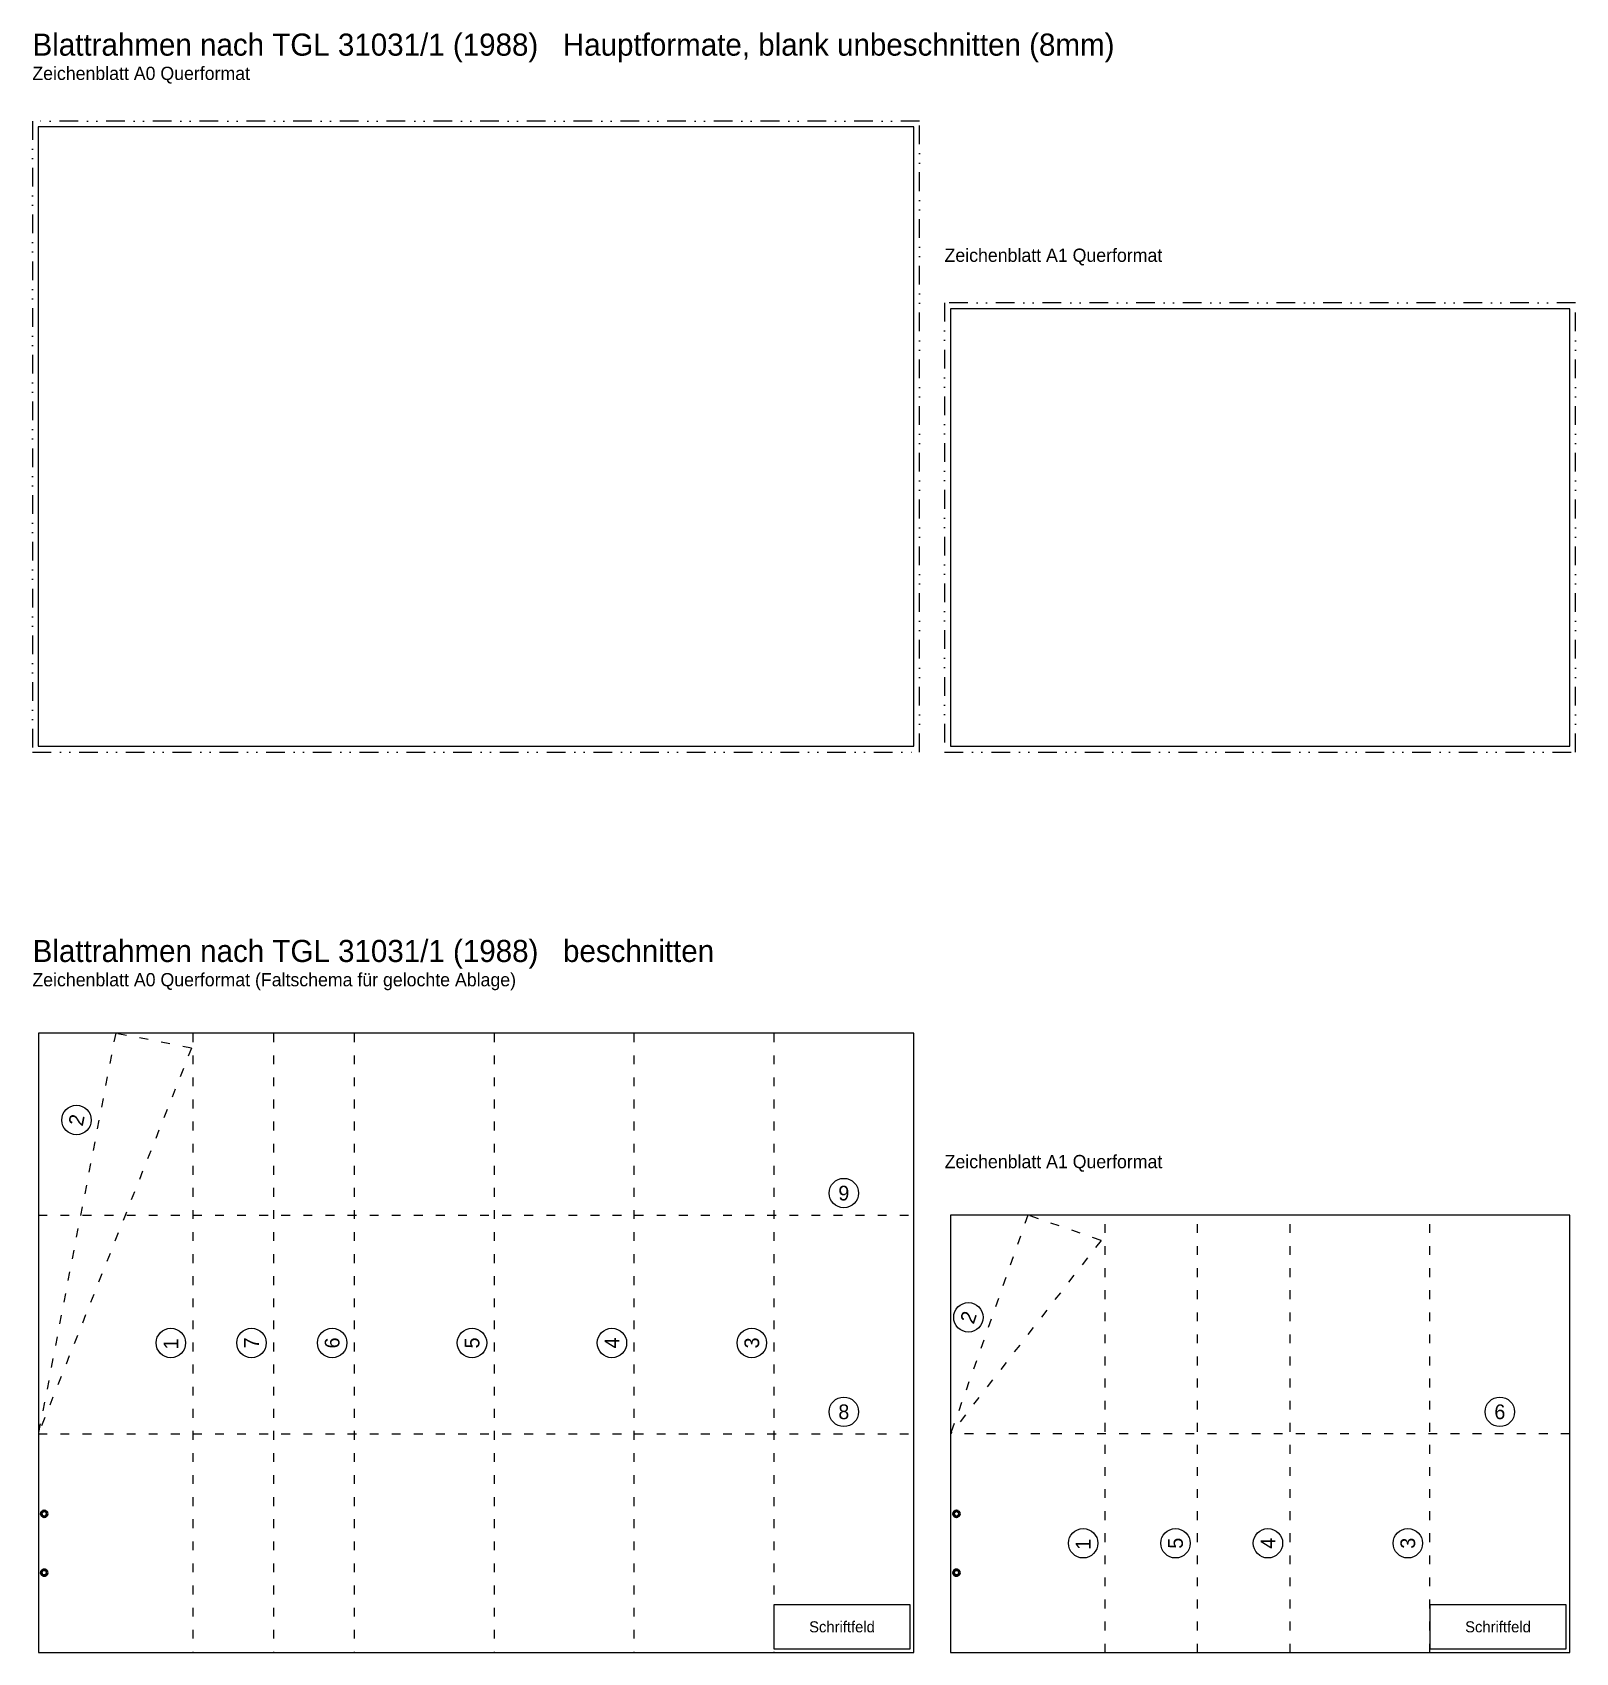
# Model space of a CAD drawing. Header units: millimetres. Extents: x -2160 to 2026, y -3062 to 969.
# Drawn here: x -2138 to -42, y -1231 to 969 of the extents above; entities that cross this region are included whole.
import ezdxf
from ezdxf.enums import TextEntityAlignment as Align

# ---------------------------------------------------------------- set-up
doc = ezdxf.new("R2010")
doc.units = ezdxf.units.MM
doc.linetypes.add('ACAD_ISO03W100', pattern=[30, 12, -18])
doc.linetypes.add('DIVIDEX2', pattern=[63.5, 25.4, -12.65, 0.1, -12.6, 0.1, -12.65])
for name, color, linetype, lineweight, true_color in [('Blattformate', 2, 'Continuous', 5, 0xffff00), ('Faltung', 7, 'ACAD_ISO03W100', 0, 0x000000), ('Hilfe', 6, 'Continuous', 5, 0xff00ff), ('Legende', 7, 'Continuous', 5, 0x000000), ('Lochung', 94, 'Continuous', 50, 0x008000), ('Nr', 1, 'Continuous', 5, 0xff0000), ('Platzhalter PK', 1, 'Continuous', 5, 0xff0000), ('unbeschnitten', 7, 'DIVIDEX2', 0, 0x000000)]:
    doc.layers.add(name, color=color, linetype=linetype, lineweight=lineweight, true_color=true_color)
doc.styles.add('textstyle210', font='')
doc.styles.add('textstyle213', font='')
doc.styles.add('textstyle214', font='')
doc.styles.add('textstyle215', font='')
doc.styles.add('textstyle217', font='')
doc.styles.add('textstyle222', font='')
doc.styles.add('textstyle406', font='')
doc.styles.add('textstyle407', font='')
doc.styles.add('textstyle415', font='')
doc.styles.add('textstyle417', font='')
doc.styles.add('textstyle420', font='')
doc.styles.add('textstyle421', font='')
doc.styles.add('textstyle422', font='')
doc.styles.add('textstyle423', font='')
doc.styles.add('textstyle426', font='')
doc.styles.add('textstyle427', font='')
doc.styles.add('textstyle432', font='')
doc.styles.add('textstyle433', font='')
doc.styles.add('textstyle434', font='')
doc.styles.add('textstyle435', font='')
doc.styles.add('textstyle436', font='')
doc.styles.add('textstyle437', font='')
doc.styles.add('textstyle438', font='')
doc.styles.get('textstyle210').set_extended_font_data('TGL 31034-1')
doc.styles.get('textstyle213').set_extended_font_data('TGL 31034-1')
doc.styles.get('textstyle214').set_extended_font_data('TGL 31034-1')
doc.styles.get('textstyle215').set_extended_font_data('TGL 31034-1')
doc.styles.get('textstyle217').set_extended_font_data('TGL 31034-1')
doc.styles.get('textstyle222').set_extended_font_data('TGL 31034-1')
doc.styles.get('textstyle406').set_extended_font_data('TGL 31034-1')
doc.styles.get('textstyle407').set_extended_font_data('TGL 31034-1')
doc.styles.get('textstyle415').set_extended_font_data('TGL 31034-1')
doc.styles.get('textstyle417').set_extended_font_data('TGL 31034-1')
doc.styles.get('textstyle420').set_extended_font_data('TGL 31034-1')
doc.styles.get('textstyle421').set_extended_font_data('TGL 31034-1')
doc.styles.get('textstyle422').set_extended_font_data('TGL 31034-1')
doc.styles.get('textstyle423').set_extended_font_data('TGL 31034-1')
doc.styles.get('textstyle426').set_extended_font_data('TGL 31034-1')
doc.styles.get('textstyle427').set_extended_font_data('TGL 31034-1')
doc.styles.get('textstyle432').set_extended_font_data('TGL 31034-1')
doc.styles.get('textstyle433').set_extended_font_data('TGL 31034-1')
doc.styles.get('textstyle434').set_extended_font_data('TGL 31034-1')
doc.styles.get('textstyle435').set_extended_font_data('TGL 31034-1')
doc.styles.get('textstyle436').set_extended_font_data('TGL 31034-1')
doc.styles.get('textstyle437').set_extended_font_data('TGL 31034-1')
doc.styles.get('textstyle438').set_extended_font_data('TGL 31034-1')

msp = doc.modelspace()

# ---------------------------------------------------------------- linework, layer by layer
at = {"layer": 'Blattformate'}
for p, q in [((-941, 841), (-2130, 841)), ((-2130, 841), (-2130, 0)), ((-941, 0), (-941, 841)), ((-50, 594), (-891, 594)), ((-891, 594), (-891, 0)), ((-50, 0), (-50, 594)), ((-2130, 0), (-941, 0)), ((-891, 0), (-50, 0)), ((-940.9, -389.8), (-2129.9, -389.8)), ((-2129.9, -389.8), (-2129.9, -1230.8)), ((-940.9, -1230.8), (-940.9, -389.8)), ((-49.9, -636.8), (-890.9, -636.8)), ((-890.9, -636.8), (-890.9, -1230.8)), ((-49.9, -1230.8), (-49.9, -636.8)), ((-2129.9, -1230.8), (-940.9, -1230.8)), ((-890.9, -1230.8), (-49.9, -1230.8))]:
    msp.add_line(p, q, dxfattribs=at)
at = {"layer": 'Faltung'}
for p, q in [((-2024.9, -389.8), (-2129.9, -933.8)), ((-1921.8, -409.8), (-2024.9, -389.8)), ((-1919.9, -389.8), (-1919.9, -1230.8)), ((-1810.4, -389.8), (-1810.4, -1230.8)), ((-1700.9, -389.8), (-1700.9, -1230.8)), ((-1510.9, -389.8), (-1510.9, -1230.8)), ((-1320.9, -389.8), (-1320.9, -1230.8)), ((-1130.9, -389.8), (-1130.9, -1230.8)), ((-1921.8, -409.8), (-2129.9, -933.8)), ((-2129.9, -636.8), (-940.9, -636.8)), ((-785.9, -636.8), (-890.9, -933.8)), ((-686.6, -671), (-785.9, -636.8)), ((-680.9, -1230.8), (-680.9, -636.8)), ((-555.4, -1230.8), (-555.4, -636.8)), ((-429.9, -1230.8), (-429.9, -636.8)), ((-239.9, -1230.8), (-239.9, -636.8)), ((-686.6, -671), (-890.9, -933.8)), ((-2129.9, -933.8), (-940.9, -933.8)), ((-49.9, -933.8), (-890.9, -933.8))]:
    msp.add_line(p, q, dxfattribs=at)
at = {"layer": 'Lochung'}
for centre in [(-2121.9, -1042.3), (-882.9, -1042.3), (-2121.9, -1122.3), (-882.9, -1122.3)]:
    msp.add_circle(centre, 4, dxfattribs=at)
at = {"layer": 'Nr'}
for centre in [(-2078.1, -507.6), (-1035.9, -606.8), (-866.7, -775.5), (-1949.9, -810.3), (-1840.4, -810.3), (-1730.9, -810.3), (-1540.9, -810.3), (-1350.9, -810.3), (-1160.9, -810.3), (-1035.9, -903.8), (-144.9, -903.8), (-710.9, -1082.3), (-585.4, -1082.3), (-459.9, -1082.3), (-269.9, -1082.3)]:
    msp.add_circle(centre, 20, dxfattribs=at)
at = {"layer": 'Platzhalter PK'}
for p, q in [((-945.9, -1165.8), (-1130.9, -1165.8)), ((-1130.9, -1165.8), (-1130.9, -1225.8)), ((-945.9, -1225.8), (-945.9, -1165.8)), ((-54.9, -1165.8), (-239.9, -1165.8)), ((-239.9, -1165.8), (-239.9, -1225.8)), ((-54.9, -1225.8), (-54.9, -1165.8)), ((-1130.9, -1225.8), (-945.9, -1225.8)), ((-239.9, -1225.8), (-54.9, -1225.8))]:
    msp.add_line(p, q, dxfattribs=at)
at = {"layer": 'unbeschnitten'}
for p, q in [((-933, 849), (-2138, 849)), ((-2138, 849), (-2138, -8)), ((-933, -8), (-933, 849)), ((-42, 602), (-899, 602)), ((-899, 602), (-899, -8)), ((-42, -8), (-42, 602)), ((-2138, -8), (-933, -8)), ((-899, -8), (-42, -8))]:
    msp.add_line(p, q, dxfattribs=at)

# ---------------------------------------------------------------- texts
at = {"layer": 'Hilfe'}
for style, p in [('textstyle407', (-1038.4, -1195.8)), ('textstyle406', (-147.4, -1195.8))]:
    msp.add_text('Schriftfeld', height=15, dxfattribs=dict(at, style=style)).set_placement(p, align=Align.MIDDLE_CENTER)
at = {"layer": 'Legende'}
for s, height, style, p in [('Blattrahmen nach TGL 31031/1 (1988)   Hauptformate, blank unbeschnitten (8mm)', 30, 'textstyle215', (-2137.8, 967.8)), ('Zeichenblatt A0 Querformat', 18, 'textstyle210', (-2138.1, 922.8)), ('Zeichenblatt A1 Querformat', 18, 'textstyle213', (-899.1, 675.8)), ('Blattrahmen nach TGL 31031/1 (1988)   beschnitten', 30, 'textstyle214', (-2137.6, -263)), ('Zeichenblatt A0 Querformat (Faltschema für gelochte Ablage)', 18, 'textstyle222', (-2138, -308)), ('Zeichenblatt A1 Querformat', 18, 'textstyle217', (-899, -555))]:
    msp.add_text(s, height=height, dxfattribs=dict(at, style=style)).set_placement(p, align=Align.TOP_LEFT)
at = {"layer": 'Nr'}
for s, rotation, style, p in [('2', 79, 'textstyle427', (-2078.1, -507.6)), ('2', 71, 'textstyle415', (-866.7, -775.5)), ('1', 90, 'textstyle426', (-1949.8, -811.7)), ('7', 90, 'textstyle436', (-1840.4, -810.3)), ('6', 90, 'textstyle435', (-1730.9, -810.3)), ('5', 90, 'textstyle438', (-1540.9, -810.3)), ('4', 90, 'textstyle437', (-1350.9, -810.3)), ('3', 90, 'textstyle433', (-1160.9, -810.3)), ('1', 90, 'textstyle421', (-710.8, -1083.7)), ('5', 90, 'textstyle420', (-585.4, -1082.3)), ('4', 90, 'textstyle423', (-459.9, -1082.3)), ('3', 90, 'textstyle422', (-269.9, -1082.3))]:
    msp.add_text(s, height=20, rotation=rotation, dxfattribs=dict(at, style=style)).set_placement(p, align=Align.MIDDLE_CENTER)
for s, style, p in [('9', 'textstyle432', (-1035.9, -606.8)), ('8', 'textstyle434', (-1035.9, -903.8)), ('6', 'textstyle417', (-144.9, -903.8))]:
    msp.add_text(s, height=20, dxfattribs=dict(at, style=style)).set_placement(p, align=Align.MIDDLE_CENTER)

doc.saveas('drawing.dxf')
